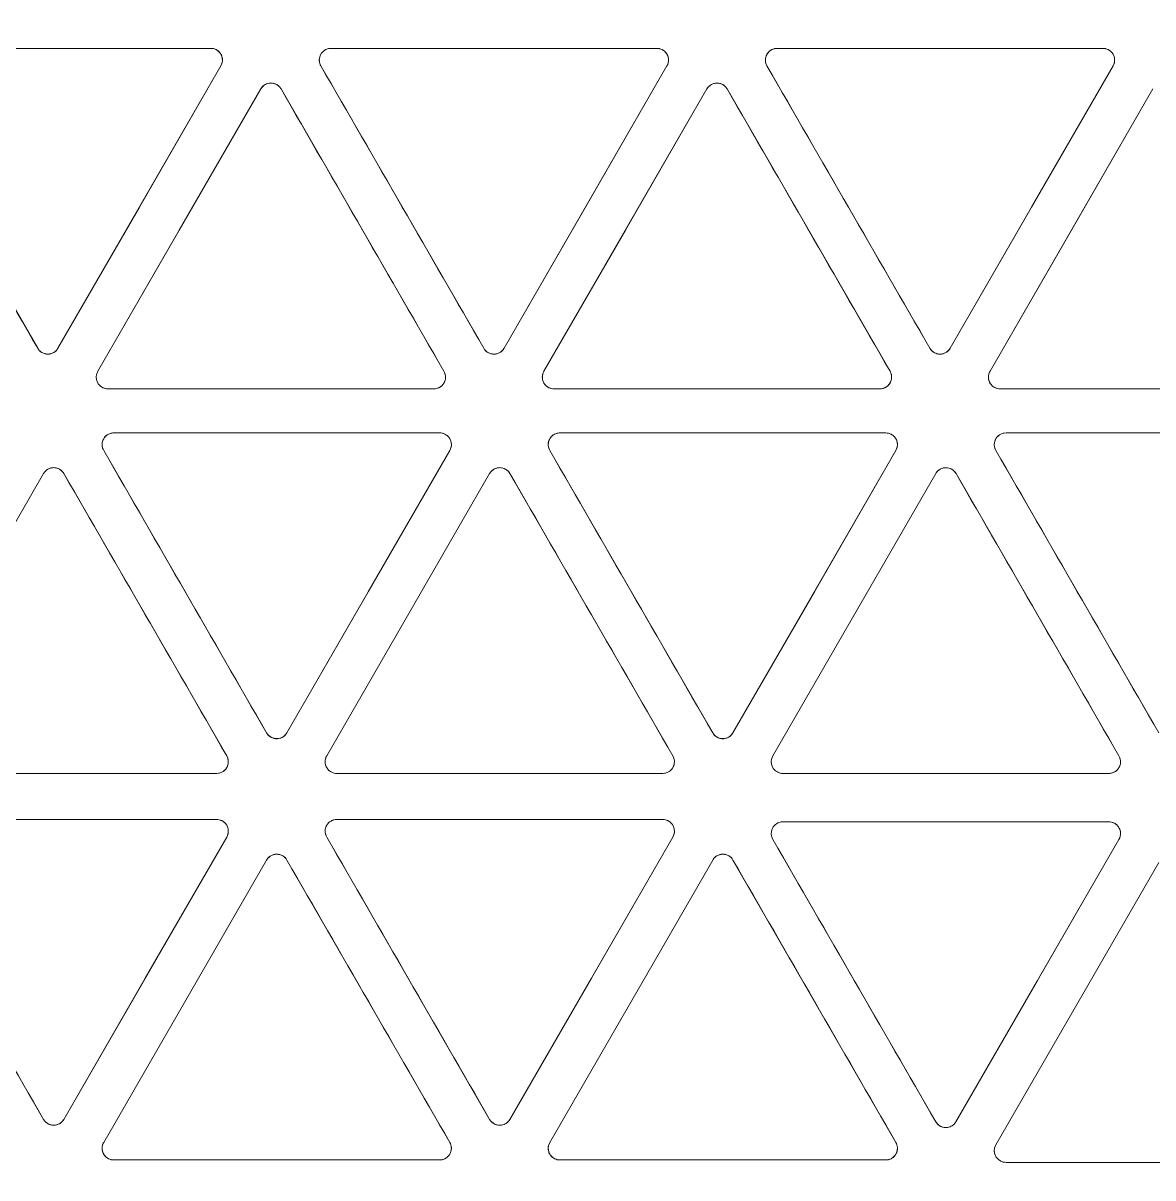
# Model space of a CAD drawing. Header units: millimetres. Extents: x 177 to 25619, y -4018 to 1995.
# Drawn here: x 3867.9 to 3964, y -2013.2 to -1915.1 of the extents above; entities that cross this region are included whole.
import ezdxf

# ---------------------------------------------------------------- set-up
doc = ezdxf.new("R2010")
doc.units = ezdxf.units.MM
doc.layers.add('A-ELEC-MECH-EQUIP', color=7, linetype='Continuous', lineweight=5)
doc.layers.add('CASSETTE UNIT 4.5 TR', color=7, linetype='Continuous', lineweight=9)

# ---------------------------------------------------------------- blocks, each defined once
blk = doc.blocks.new('CAN_MC-MCH_Cassette Indoor Unit2 - 2_0 TR-1113041-CONCOURSE LEVEL  VAC LAYOUT SHEET 2 OF 2')
at = {"layer": 'A-ELEC-MECH-EQUIP', "color": 6, "true_color": 0xff00ff}
for p, q in [((-126.152, 115.148), (-102.162, 128.999)), ((-191.678, 114.649), (-167.688, 128.5)), ((-166.193, 127.637), (-166.193, 99.935)), ((-162.281, 99.936), (-162.281, 127.635)), ((-136.797, 114.649), (-160.786, 128.5)), ((-160.786, 128.5), (-136.797, 114.649)), ((-100.668, 128.134), (-100.668, 100.435)), ((-167.688, 99.073), (-191.68, 112.926)), ((-191.68, 112.926), (-191.68, 112.926)), ((-136.797, 112.924), (-160.786, 99.073)), ((-102.162, 99.572), (-126.152, 113.423)), ((-128.108, 110.034), (-104.118, 96.184)), ((-169.644, 95.685), (-193.634, 109.536)), ((-193.634, 109.536), (-169.644, 95.685)), ((-158.83, 95.685), (-134.84, 109.536)), ((-129.602, 81.469), (-129.602, 109.172)), ((-195.128, 80.972), (-195.128, 108.67)), ((-195.128, 108.67), (-195.128, 108.67)), ((-133.346, 108.673), (-133.346, 80.97)), ((-104.115, 94.46), (-128.108, 80.608)), ((-104.115, 94.46), (-104.115, 94.46)), ((-169.644, 93.96), (-193.634, 80.109)), ((-134.84, 80.109), (-158.833, 93.961)), ((-158.833, 93.961), (-158.833, 93.961)), ((-191.678, 76.721), (-167.688, 90.571)), ((-136.797, 76.721), (-160.786, 90.571)), ((-160.786, 90.571), (-136.797, 76.721)), ((-126.152, 77.219), (-102.162, 91.07)), ((-166.193, 89.708), (-166.193, 62.006)), ((-162.281, 62.007), (-162.281, 89.706)), ((-162.281, 89.706), (-162.281, 89.706)), ((-100.668, 90.205), (-100.668, 62.506)), ((-100.668, 90.205), (-100.668, 90.205)), ((-167.688, 61.145), (-191.68, 74.997)), ((-191.68, 74.997), (-191.68, 74.997)), ((-136.797, 74.995), (-160.786, 61.145)), ((-102.162, 61.643), (-126.152, 75.494)), ((-128.108, 72.106), (-104.118, 58.255)), ((-195.128, 43.043), (-195.128, 70.741)), ((-195.128, 70.741), (-195.128, 70.741)), ((-169.644, 57.756), (-193.634, 71.607)), ((-193.634, 71.607), (-169.644, 57.756)), ((-158.83, 57.756), (-134.84, 71.607)), ((-133.346, 70.744), (-133.346, 43.042)), ((-129.602, 43.54), (-129.602, 71.243)), ((-169.644, 56.031), (-193.634, 42.18)), ((-134.84, 42.18), (-158.833, 56.032)), ((-158.833, 56.032), (-158.833, 56.032)), ((-104.115, 56.531), (-128.108, 42.679)), ((-104.115, 56.531), (-104.115, 56.531)), ((-126.152, 39.291), (-102.162, 53.141)), ((-191.878, 38.792), (-167.888, 52.642)), ((-136.797, 38.792), (-160.786, 52.642)), ((-160.786, 52.642), (-136.797, 38.792)), ((-100.668, 52.276), (-100.668, 24.577)), ((-100.668, 52.276), (-100.668, 52.276)), ((-166.393, 51.779), (-166.393, 24.077)), ((-162.281, 24.078), (-162.281, 51.777)), ((-162.281, 51.777), (-162.281, 51.777)), ((-102.162, 23.714), (-126.152, 37.565)), ((-167.888, 23.216), (-191.88, 37.068)), ((-191.88, 37.068), (-191.88, 37.068)), ((-136.797, 37.066), (-160.786, 23.216)), ((-169.844, 19.827), (-193.834, 33.678)), ((-193.834, 33.678), (-169.844, 19.827)), ((-158.83, 19.827), (-134.84, 33.678)), ((-128.108, 34.177), (-104.118, 20.326)), ((-195.328, 32.813), (-195.328, 5.114)), ((-195.328, 5.114), (-195.328, 32.813)), ((-195.328, 32.813), (-195.328, 32.813)), ((-133.346, 32.815), (-133.346, 5.113)), ((-129.602, 5.612), (-129.602, 33.314))]:
    blk.add_line(p, q, dxfattribs=at)
at = {"layer": 'A-ELEC-MECH-EQUIP', "color": 6, "true_color": 0xff00ff, "flags": 128}
for points in [[(-166.193, 99.935), (-166.193, 113.786), (-166.193, 127.637)], [(-191.68, 112.926), (-191.867, 113.065), (-192.016, 113.242), (-192.12, 113.449), (-192.173, 113.673), (-192.172, 113.904), (-192.119, 114.128), (-192.014, 114.334), (-191.864, 114.511), (-191.678, 114.649)], [(-191.68, 112.926), (-179.685, 106), (-167.688, 99.073)], [(-126.152, 113.423), (-114.158, 106.498), (-102.162, 99.572)], [(-129.602, 109.172), (-129.576, 109.403), (-129.497, 109.622), (-129.37, 109.815), (-129.203, 109.974), (-129.003, 110.09), (-128.782, 110.155), (-128.55, 110.168), (-128.322, 110.127), (-128.108, 110.034)], [(-104.118, 96.184), (-116.114, 103.11), (-128.108, 110.034)], [(-195.128, 108.67), (-195.102, 108.902), (-195.023, 109.121), (-194.897, 109.315), (-194.729, 109.474), (-194.53, 109.59), (-194.308, 109.656), (-194.077, 109.669), (-193.848, 109.628), (-193.634, 109.536)], [(-134.84, 109.536), (-134.626, 109.628), (-134.398, 109.669), (-134.167, 109.656), (-133.945, 109.591), (-133.746, 109.475), (-133.578, 109.316), (-133.451, 109.123), (-133.373, 108.904), (-133.346, 108.673)], [(-133.346, 80.97), (-133.346, 94.821), (-133.346, 108.673)], [(-100.668, 100.435), (-100.694, 100.204), (-100.773, 99.985), (-100.9, 99.791), (-101.067, 99.633), (-101.267, 99.517), (-101.489, 99.451), (-101.72, 99.439), (-101.948, 99.48), (-102.162, 99.572)], [(-166.193, 99.935), (-166.22, 99.704), (-166.299, 99.485), (-166.426, 99.292), (-166.594, 99.133), (-166.793, 99.018), (-167.015, 98.952), (-167.246, 98.94), (-167.474, 98.981), (-167.688, 99.073)], [(-160.786, 99.073), (-161, 98.981), (-161.229, 98.94), (-161.46, 98.953), (-161.681, 99.018), (-161.881, 99.134), (-162.049, 99.293), (-162.175, 99.486), (-162.254, 99.705), (-162.281, 99.936)], [(-104.118, 96.184), (-103.931, 96.045), (-103.782, 95.868), (-103.677, 95.662), (-103.623, 95.438), (-103.623, 95.208), (-103.676, 94.983), (-103.78, 94.777), (-103.929, 94.599), (-104.115, 94.46)], [(-158.833, 93.961), (-159.019, 94.1), (-159.168, 94.278), (-159.272, 94.484), (-159.325, 94.709), (-159.325, 94.939), (-159.271, 95.163), (-159.167, 95.369), (-159.017, 95.546), (-158.83, 95.685)], [(-158.833, 93.961), (-146.837, 87.036), (-134.84, 80.109)], [(-167.688, 90.571), (-167.474, 90.664), (-167.245, 90.705), (-167.014, 90.692), (-166.793, 90.626), (-166.593, 90.511), (-166.425, 90.352), (-166.299, 90.158), (-166.22, 89.94), (-166.193, 89.708)], [(-162.281, 89.706), (-162.254, 89.938), (-162.176, 90.157), (-162.05, 90.351), (-161.882, 90.51), (-161.682, 90.626), (-161.461, 90.692), (-161.229, 90.705), (-161, 90.664), (-160.786, 90.571)], [(-102.162, 91.07), (-101.948, 91.163), (-101.719, 91.204), (-101.488, 91.191), (-101.266, 91.125), (-101.066, 91.009), (-100.899, 90.85), (-100.772, 90.655), (-100.694, 90.437), (-100.668, 90.205)], [(-166.193, 62.006), (-166.193, 75.857), (-166.193, 89.708)], [(-128.108, 80.608), (-128.322, 80.515), (-128.55, 80.474), (-128.781, 80.487), (-129.002, 80.553), (-129.202, 80.668), (-129.37, 80.826), (-129.497, 81.02), (-129.575, 81.238), (-129.602, 81.469)], [(-193.634, 80.109), (-193.848, 80.016), (-194.076, 79.975), (-194.307, 79.988), (-194.529, 80.054), (-194.728, 80.169), (-194.896, 80.328), (-195.023, 80.522), (-195.101, 80.74), (-195.128, 80.972)], [(-133.346, 80.97), (-133.373, 80.739), (-133.452, 80.521), (-133.578, 80.327), (-133.746, 80.169), (-133.946, 80.054), (-134.167, 79.988), (-134.398, 79.975), (-134.627, 80.016), (-134.84, 80.109)], [(-191.68, 74.997), (-191.867, 75.136), (-192.016, 75.313), (-192.12, 75.52), (-192.173, 75.744), (-192.172, 75.975), (-192.119, 76.199), (-192.014, 76.405), (-191.864, 76.582), (-191.678, 76.721)], [(-191.68, 74.997), (-179.685, 68.071), (-167.688, 61.145)], [(-126.152, 75.494), (-114.158, 68.569), (-102.162, 61.643)], [(-195.128, 70.741), (-195.102, 70.973), (-195.023, 71.192), (-194.897, 71.386), (-194.729, 71.546), (-194.53, 71.661), (-194.308, 71.727), (-194.077, 71.74), (-193.848, 71.699), (-193.634, 71.607)], [(-134.84, 71.607), (-134.626, 71.699), (-134.398, 71.74), (-134.167, 71.728), (-133.945, 71.662), (-133.746, 71.546), (-133.578, 71.388), (-133.451, 71.194), (-133.373, 70.975), (-133.346, 70.744)], [(-129.602, 71.243), (-129.576, 71.474), (-129.497, 71.693), (-129.37, 71.886), (-129.203, 72.045), (-129.003, 72.161), (-128.782, 72.226), (-128.55, 72.239), (-128.322, 72.198), (-128.108, 72.106)], [(-104.118, 58.255), (-116.114, 65.181), (-128.108, 72.106)], [(-133.346, 43.042), (-133.346, 56.892), (-133.346, 70.744)], [(-166.193, 62.006), (-166.22, 61.775), (-166.299, 61.557), (-166.426, 61.363), (-166.594, 61.204), (-166.793, 61.089), (-167.015, 61.024), (-167.246, 61.011), (-167.474, 61.052), (-167.688, 61.145)], [(-160.786, 61.145), (-161, 61.052), (-161.229, 61.011), (-161.46, 61.024), (-161.681, 61.089), (-161.881, 61.205), (-162.049, 61.364), (-162.175, 61.557), (-162.254, 61.776), (-162.281, 62.007)], [(-100.668, 62.506), (-100.694, 62.275), (-100.773, 62.056), (-100.9, 61.862), (-101.067, 61.704), (-101.267, 61.588), (-101.489, 61.523), (-101.72, 61.51), (-101.948, 61.551), (-102.162, 61.643)], [(-104.118, 58.255), (-103.931, 58.116), (-103.782, 57.939), (-103.677, 57.733), (-103.623, 57.509), (-103.623, 57.279), (-103.676, 57.054), (-103.78, 56.848), (-103.929, 56.67), (-104.115, 56.531)], [(-158.833, 56.032), (-159.019, 56.171), (-159.168, 56.349), (-159.272, 56.555), (-159.325, 56.78), (-159.325, 57.01), (-159.271, 57.234), (-159.167, 57.44), (-159.017, 57.617), (-158.83, 57.756)], [(-158.833, 56.032), (-146.837, 49.107), (-134.84, 42.18)], [(-102.162, 53.141), (-101.948, 53.234), (-101.719, 53.275), (-101.488, 53.262), (-101.266, 53.196), (-101.066, 53.08), (-100.899, 52.921), (-100.772, 52.727), (-100.694, 52.508), (-100.668, 52.276)], [(-167.888, 52.642), (-167.674, 52.735), (-167.445, 52.776), (-167.214, 52.763), (-166.993, 52.697), (-166.793, 52.582), (-166.625, 52.423), (-166.499, 52.229), (-166.42, 52.011), (-166.393, 51.779)], [(-162.281, 51.777), (-162.254, 52.009), (-162.176, 52.228), (-162.05, 52.422), (-161.882, 52.581), (-161.682, 52.697), (-161.461, 52.763), (-161.229, 52.776), (-161, 52.735), (-160.786, 52.642)], [(-166.393, 24.077), (-166.393, 37.928), (-166.393, 51.779)], [(-128.108, 42.679), (-128.322, 42.586), (-128.55, 42.545), (-128.781, 42.558), (-129.002, 42.624), (-129.202, 42.739), (-129.37, 42.897), (-129.497, 43.091), (-129.575, 43.309), (-129.602, 43.54)], [(-193.634, 42.18), (-193.848, 42.087), (-194.076, 42.046), (-194.307, 42.059), (-194.529, 42.125), (-194.728, 42.24), (-194.896, 42.399), (-195.023, 42.593), (-195.101, 42.811), (-195.128, 43.043)], [(-133.346, 43.042), (-133.373, 42.81), (-133.452, 42.592), (-133.578, 42.399), (-133.746, 42.24), (-133.946, 42.125), (-134.167, 42.059), (-134.398, 42.046), (-134.627, 42.088), (-134.84, 42.18)], [(-191.88, 37.068), (-192.067, 37.207), (-192.216, 37.384), (-192.32, 37.591), (-192.373, 37.815), (-192.372, 38.046), (-192.319, 38.27), (-192.214, 38.476), (-192.064, 38.653), (-191.878, 38.792)], [(-126.152, 37.565), (-114.157, 30.64), (-102.162, 23.714)], [(-191.88, 37.068), (-179.885, 30.142), (-167.888, 23.216)], [(-195.328, 32.813), (-195.302, 33.044), (-195.223, 33.263), (-195.097, 33.457), (-194.929, 33.617), (-194.73, 33.732), (-194.508, 33.798), (-194.277, 33.811), (-194.048, 33.77), (-193.834, 33.678)], [(-134.84, 33.678), (-134.626, 33.77), (-134.398, 33.811), (-134.167, 33.799), (-133.945, 33.733), (-133.746, 33.617), (-133.578, 33.459), (-133.451, 33.265), (-133.373, 33.046), (-133.346, 32.815)], [(-129.602, 33.314), (-129.576, 33.545), (-129.497, 33.764), (-129.37, 33.958), (-129.203, 34.116), (-129.003, 34.232), (-128.782, 34.297), (-128.55, 34.31), (-128.322, 34.269), (-128.108, 34.177)], [(-104.118, 20.326), (-116.114, 27.252), (-128.108, 34.177)], [(-133.346, 5.113), (-133.346, 18.964), (-133.346, 32.815)], [(-100.668, 24.577), (-100.694, 24.346), (-100.773, 24.127), (-100.9, 23.934), (-101.067, 23.775), (-101.267, 23.659), (-101.489, 23.594), (-101.72, 23.581), (-101.948, 23.622), (-102.162, 23.714)], [(-166.393, 24.077), (-166.42, 23.846), (-166.499, 23.628), (-166.626, 23.434), (-166.794, 23.276), (-166.993, 23.16), (-167.215, 23.095), (-167.446, 23.082), (-167.674, 23.123), (-167.888, 23.216)], [(-160.786, 23.216), (-161, 23.123), (-161.229, 23.082), (-161.46, 23.095), (-161.681, 23.161), (-161.881, 23.276), (-162.049, 23.435), (-162.175, 23.628), (-162.254, 23.847), (-162.281, 24.078)]]:
    blk.add_lwpolyline(points, dxfattribs=at)
at = {"layer": 'A-ELEC-MECH-EQUIP', "color": 6, "true_color": 0xff00ff}
for centre, radius, start, end in [((0, 0), 433.503, 360, 180), ((0, 0), 412.75, 0, 180), ((0, 0), 396.14, 360, 180), ((0, 0), 395.965, 360, 180), ((0, 0), 395.572, 360, 180), ((0, 0), 394.391, 360, 180), ((0, 0), 372.706, 0, 180), ((0, 0), 372.199, 360, 180), ((0, 0), 361.627, 0, 180), ((-125.654, 114.286), 0.996, 120, 240), ((-137.295, 113.787), 0.996, 300, 60), ((-170.142, 94.822), 0.996, 300, 60), ((-137.295, 75.858), 0.996, 300, 60), ((-125.654, 76.357), 0.996, 120, 240), ((-170.142, 56.893), 0.996, 300, 60), ((-125.654, 38.428), 0.996, 120, 240), ((-137.295, 37.929), 0.996, 300, 60)]:
    blk.add_arc(centre, radius, start, end, dxfattribs=at)
for points in [[(-102.162, 128.999), (-106.16, 126.691), (-114.157, 122.074), (-122.153, 117.457), (-126.152, 115.148)], [(-167.688, 128.5), (-171.686, 126.192), (-179.683, 121.575), (-187.679, 116.958), (-191.678, 114.649)], [(-162.281, 127.635), (-162.281, 123.018), (-162.281, 113.785), (-162.281, 104.553), (-162.281, 99.936)], [(-100.668, 100.435), (-100.668, 105.051), (-100.668, 114.284), (-100.668, 123.517), (-100.668, 128.134)], [(-126.152, 115.148), (-126.238, 115.099), (-126.394, 114.974), (-126.565, 114.725), (-126.654, 114.437), (-126.654, 114.135), (-126.565, 113.847), (-126.395, 113.598), (-126.238, 113.473), (-126.152, 113.423)], [(-136.797, 112.924), (-136.711, 112.974), (-136.554, 113.098), (-136.384, 113.348), (-136.295, 113.636), (-136.295, 113.937), (-136.384, 114.225), (-136.553, 114.474), (-136.71, 114.6), (-136.797, 114.649)], [(-160.786, 99.073), (-156.788, 101.382), (-148.791, 105.999), (-140.795, 110.616), (-136.797, 112.924)], [(-134.84, 109.536), (-138.838, 107.227), (-146.835, 102.61), (-154.832, 97.994), (-158.83, 95.685)], [(-129.602, 109.172), (-129.602, 104.554), (-129.602, 95.32), (-129.602, 86.086), (-129.602, 81.469)], [(-195.128, 108.67), (-195.128, 104.054), (-195.128, 94.821), (-195.128, 85.588), (-195.128, 80.972)], [(-128.108, 80.608), (-124.109, 82.917), (-116.111, 87.534), (-108.114, 92.152), (-104.115, 94.46)], [(-193.634, 80.109), (-189.635, 82.417), (-181.639, 87.034), (-173.642, 91.651), (-169.644, 93.96)], [(-167.688, 90.571), (-171.686, 88.263), (-179.683, 83.646), (-187.679, 79.029), (-191.678, 76.721)], [(-102.162, 91.07), (-106.16, 88.762), (-114.156, 84.145), (-122.153, 79.528), (-126.152, 77.219)], [(-162.281, 89.706), (-162.281, 85.089), (-162.281, 75.856), (-162.281, 66.624), (-162.281, 62.007)], [(-100.668, 62.506), (-100.668, 67.122), (-100.668, 76.354), (-100.668, 85.588), (-100.668, 90.205)], [(-160.786, 61.145), (-156.788, 63.453), (-148.791, 68.07), (-140.795, 72.687), (-136.797, 74.995)], [(-195.128, 70.741), (-195.128, 66.125), (-195.128, 56.892), (-195.128, 47.659), (-195.128, 43.043)], [(-134.84, 71.607), (-138.838, 69.298), (-146.835, 64.682), (-154.832, 60.065), (-158.83, 57.756)], [(-129.602, 71.243), (-129.602, 66.625), (-129.602, 57.391), (-129.602, 48.157), (-129.602, 43.54)], [(-193.634, 42.18), (-189.636, 44.488), (-181.639, 49.105), (-173.642, 53.722), (-169.644, 56.031)], [(-128.108, 42.679), (-124.109, 44.988), (-116.11, 49.606), (-108.114, 54.223), (-104.115, 56.531)], [(-102.162, 53.141), (-106.16, 50.833), (-114.155, 46.217), (-122.153, 41.599), (-126.152, 39.291)], [(-167.888, 52.642), (-171.886, 50.334), (-179.883, 45.717), (-187.879, 41.1), (-191.878, 38.792)], [(-100.668, 24.577), (-100.668, 29.193), (-100.668, 38.425), (-100.668, 47.658), (-100.668, 52.276)], [(-162.281, 51.777), (-162.281, 47.16), (-162.281, 37.927), (-162.281, 28.695), (-162.281, 24.078)], [(-160.786, 23.216), (-156.788, 25.524), (-148.791, 30.141), (-140.795, 34.758), (-136.797, 37.066)], [(-134.84, 33.678), (-138.838, 31.369), (-146.835, 26.753), (-154.832, 22.136), (-158.83, 19.827)], [(-129.602, 33.314), (-129.602, 28.697), (-129.602, 19.462), (-129.602, 10.228), (-129.602, 5.612)]]:
    blk.add_open_spline(points, degree=3, dxfattribs=at)
for points, knots in [([(-191.678, 114.649), (-191.854, 114.547), (-192.061, 114.324), (-192.183, 113.939), (-192.183, 113.663), (-192.118, 113.421), (-191.976, 113.156), (-191.812, 113.003), (-191.68, 112.926)], [0, 0, 0, 0, 0.285714, 0.428571, 0.571429, 0.678571, 0.785714, 1, 1, 1, 1]), ([(-128.108, 110.034), (-128.197, 110.085), (-128.379, 110.158), (-128.682, 110.183), (-128.976, 110.117), (-129.217, 109.979), (-129.394, 109.8), (-129.552, 109.545), (-129.602, 109.325), (-129.602, 109.172)], [0, 0, 0, 0, 0.142857, 0.285714, 0.428571, 0.571429, 0.678571, 0.785714, 1, 1, 1, 1]), ([(-193.634, 109.536), (-193.722, 109.586), (-193.905, 109.659), (-194.208, 109.684), (-194.503, 109.618), (-194.743, 109.479), (-194.92, 109.3), (-195.078, 109.044), (-195.128, 108.824), (-195.128, 108.67)], [0, 0, 0, 0, 0.142857, 0.285714, 0.428571, 0.571429, 0.678571, 0.785714, 1, 1, 1, 1]), ([(-133.346, 108.673), (-133.346, 108.775), (-133.375, 108.97), (-133.505, 109.244), (-133.709, 109.466), (-133.949, 109.605), (-134.192, 109.669), (-134.492, 109.678), (-134.707, 109.612), (-134.84, 109.536)], [0, 0, 0, 0, 0.142857, 0.285714, 0.428571, 0.571429, 0.678571, 0.785714, 1, 1, 1, 1]), ([(-102.162, 99.572), (-101.985, 99.471), (-101.688, 99.402), (-101.293, 99.49), (-101.054, 99.628), (-100.876, 99.807), (-100.718, 100.062), (-100.668, 100.281), (-100.668, 100.435)], [0, 0, 0, 0, 0.285714, 0.428571, 0.571429, 0.678571, 0.785714, 1, 1, 1, 1]), ([(-167.688, 99.073), (-167.511, 98.972), (-167.214, 98.904), (-166.82, 98.991), (-166.58, 99.129), (-166.403, 99.307), (-166.244, 99.562), (-166.194, 99.781), (-166.193, 99.935)], [0, 0, 0, 0, 0.285714, 0.428571, 0.571429, 0.678571, 0.785714, 1, 1, 1, 1]), ([(-162.281, 99.936), (-162.28, 99.731), (-162.19, 99.44), (-161.917, 99.142), (-161.677, 99.004), (-161.434, 98.94), (-161.134, 98.931), (-160.919, 98.997), (-160.786, 99.073)], [0, 0, 0, 0, 0.285714, 0.428571, 0.571429, 0.678571, 0.785714, 1, 1, 1, 1]), ([(-104.115, 94.46), (-104.027, 94.512), (-103.873, 94.635), (-103.701, 94.884), (-103.612, 95.173), (-103.613, 95.449), (-103.679, 95.691), (-103.822, 95.955), (-103.986, 96.107), (-104.118, 96.184)], [0, 0, 0, 0, 0.142857, 0.285714, 0.428571, 0.571429, 0.678571, 0.785714, 1, 1, 1, 1]), ([(-169.644, 93.96), (-169.515, 94.034), (-169.291, 94.241), (-169.142, 94.621), (-169.142, 94.973), (-169.231, 95.261), (-169.401, 95.51), (-169.558, 95.635), (-169.644, 95.685)], [-1, -1, -1, -1, -0.785714, -0.571429, -0.428571, -0.285714, -0.142857, 0, 0, 0, 0]), ([(-158.83, 95.685), (-159.006, 95.582), (-159.214, 95.36), (-159.336, 94.975), (-159.336, 94.699), (-159.271, 94.456), (-159.129, 94.192), (-158.965, 94.039), (-158.833, 93.961)], [0, 0, 0, 0, 0.285714, 0.428571, 0.571429, 0.678571, 0.785714, 1, 1, 1, 1]), ([(-166.193, 89.708), (-166.194, 89.811), (-166.222, 90.005), (-166.352, 90.28), (-166.557, 90.502), (-166.796, 90.64), (-167.039, 90.704), (-167.339, 90.714), (-167.554, 90.647), (-167.688, 90.571)], [0, 0, 0, 0, 0.142857, 0.285714, 0.428571, 0.571429, 0.678571, 0.785714, 1, 1, 1, 1]), ([(-160.786, 90.571), (-160.875, 90.622), (-161.058, 90.694), (-161.361, 90.719), (-161.656, 90.653), (-161.896, 90.514), (-162.073, 90.336), (-162.231, 90.079), (-162.28, 89.86), (-162.281, 89.706)], [0, 0, 0, 0, 0.142857, 0.285714, 0.428571, 0.571429, 0.678571, 0.785714, 1, 1, 1, 1]), ([(-100.668, 90.205), (-100.668, 90.307), (-100.696, 90.502), (-100.825, 90.777), (-101.03, 91), (-101.269, 91.139), (-101.513, 91.203), (-101.813, 91.213), (-102.028, 91.146), (-102.162, 91.07)], [0, 0, 0, 0, 0.142857, 0.285714, 0.428571, 0.571429, 0.678571, 0.785714, 1, 1, 1, 1]), ([(-129.602, 81.469), (-129.601, 81.265), (-129.512, 80.974), (-129.239, 80.677), (-128.999, 80.538), (-128.756, 80.474), (-128.456, 80.465), (-128.242, 80.532), (-128.108, 80.608)], [0, 0, 0, 0, 0.285714, 0.428571, 0.571429, 0.678571, 0.785714, 1, 1, 1, 1]), ([(-195.128, 80.972), (-195.128, 80.869), (-195.099, 80.674), (-194.969, 80.399), (-194.764, 80.178), (-194.524, 80.039), (-194.281, 79.975), (-193.981, 79.967), (-193.767, 80.033), (-193.634, 80.109)], [0, 0, 0, 0, 0.142857, 0.285714, 0.428571, 0.571429, 0.678571, 0.785714, 1, 1, 1, 1]), ([(-134.84, 80.109), (-134.663, 80.008), (-134.367, 79.939), (-133.972, 80.027), (-133.732, 80.164), (-133.555, 80.343), (-133.397, 80.598), (-133.347, 80.817), (-133.346, 80.97)], [0, 0, 0, 0, 0.285714, 0.428571, 0.571429, 0.678571, 0.785714, 1, 1, 1, 1]), ([(-191.678, 76.721), (-191.854, 76.618), (-192.061, 76.395), (-192.183, 76.01), (-192.183, 75.734), (-192.118, 75.492), (-191.977, 75.227), (-191.812, 75.074), (-191.68, 74.997)], [0, 0, 0, 0, 0.285714, 0.428571, 0.571429, 0.678571, 0.785714, 1, 1, 1, 1]), ([(-136.797, 74.995), (-136.668, 75.069), (-136.444, 75.277), (-136.295, 75.656), (-136.295, 76.008), (-136.383, 76.296), (-136.553, 76.546), (-136.71, 76.671), (-136.797, 76.721)], [-1, -1, -1, -1, -0.785714, -0.571429, -0.428571, -0.285714, -0.142857, 0, 0, 0, 0]), ([(-126.152, 77.219), (-126.28, 77.145), (-126.505, 76.938), (-126.654, 76.558), (-126.654, 76.206), (-126.565, 75.918), (-126.395, 75.669), (-126.238, 75.544), (-126.152, 75.494)], [-1, -1, -1, -1, -0.785714, -0.571429, -0.428571, -0.285714, -0.142857, 0, 0, 0, 0]), ([(-193.634, 71.607), (-193.723, 71.657), (-193.905, 71.73), (-194.208, 71.755), (-194.503, 71.689), (-194.743, 71.55), (-194.92, 71.371), (-195.078, 71.115), (-195.128, 70.895), (-195.128, 70.741)], [0, 0, 0, 0, 0.142857, 0.285714, 0.428571, 0.571429, 0.678571, 0.785714, 1, 1, 1, 1]), ([(-133.346, 70.744), (-133.346, 70.846), (-133.375, 71.041), (-133.505, 71.315), (-133.709, 71.537), (-133.949, 71.676), (-134.192, 71.74), (-134.492, 71.749), (-134.707, 71.683), (-134.84, 71.607)], [0, 0, 0, 0, 0.142857, 0.285714, 0.428571, 0.571429, 0.678571, 0.785714, 1, 1, 1, 1]), ([(-128.108, 72.106), (-128.197, 72.156), (-128.379, 72.229), (-128.682, 72.254), (-128.977, 72.188), (-129.216, 72.05), (-129.394, 71.871), (-129.552, 71.616), (-129.602, 71.396), (-129.602, 71.243)], [0, 0, 0, 0, 0.142857, 0.285714, 0.428571, 0.571429, 0.678571, 0.785714, 1, 1, 1, 1]), ([(-167.688, 61.145), (-167.511, 61.043), (-167.214, 60.975), (-166.819, 61.062), (-166.58, 61.2), (-166.403, 61.378), (-166.244, 61.633), (-166.194, 61.852), (-166.193, 62.006)], [0, 0, 0, 0, 0.285714, 0.428571, 0.571429, 0.678571, 0.785714, 1, 1, 1, 1]), ([(-162.281, 62.007), (-162.28, 61.802), (-162.19, 61.511), (-161.917, 61.213), (-161.677, 61.075), (-161.434, 61.011), (-161.134, 61.002), (-160.919, 61.069), (-160.786, 61.145)], [0, 0, 0, 0, 0.285714, 0.428571, 0.571429, 0.678571, 0.785714, 1, 1, 1, 1]), ([(-102.162, 61.643), (-101.985, 61.542), (-101.688, 61.473), (-101.293, 61.561), (-101.054, 61.699), (-100.876, 61.878), (-100.718, 62.133), (-100.668, 62.352), (-100.668, 62.506)], [0, 0, 0, 0, 0.285714, 0.428571, 0.571429, 0.678571, 0.785714, 1, 1, 1, 1]), ([(-104.115, 56.531), (-104.027, 56.583), (-103.873, 56.706), (-103.701, 56.956), (-103.612, 57.244), (-103.613, 57.52), (-103.679, 57.762), (-103.822, 58.026), (-103.986, 58.178), (-104.118, 58.255)], [0, 0, 0, 0, 0.142857, 0.285714, 0.428571, 0.571429, 0.678571, 0.785714, 1, 1, 1, 1]), ([(-169.644, 56.031), (-169.515, 56.105), (-169.291, 56.312), (-169.142, 56.692), (-169.142, 57.044), (-169.231, 57.332), (-169.401, 57.581), (-169.558, 57.706), (-169.644, 57.756)], [-1, -1, -1, -1, -0.785714, -0.571429, -0.428571, -0.285714, -0.142857, 0, 0, 0, 0]), ([(-158.83, 57.756), (-159.006, 57.653), (-159.214, 57.431), (-159.336, 57.046), (-159.336, 56.77), (-159.271, 56.527), (-159.129, 56.263), (-158.965, 56.11), (-158.833, 56.032)], [0, 0, 0, 0, 0.285714, 0.428571, 0.571429, 0.678571, 0.785714, 1, 1, 1, 1]), ([(-100.668, 52.276), (-100.668, 52.378), (-100.696, 52.573), (-100.825, 52.848), (-101.03, 53.071), (-101.269, 53.21), (-101.513, 53.274), (-101.813, 53.284), (-102.028, 53.217), (-102.162, 53.141)], [0, 0, 0, 0, 0.142857, 0.285714, 0.428571, 0.571429, 0.678571, 0.785714, 1, 1, 1, 1]), ([(-166.393, 51.779), (-166.394, 51.984), (-166.483, 52.275), (-166.757, 52.573), (-166.996, 52.711), (-167.239, 52.776), (-167.539, 52.785), (-167.754, 52.718), (-167.888, 52.642)], [0, 0, 0, 0, 0.285714, 0.428571, 0.571429, 0.678571, 0.785714, 1, 1, 1, 1]), ([(-160.786, 52.642), (-160.875, 52.693), (-161.058, 52.766), (-161.361, 52.79), (-161.656, 52.724), (-161.896, 52.586), (-162.073, 52.407), (-162.231, 52.15), (-162.28, 51.931), (-162.281, 51.777)], [0, 0, 0, 0, 0.142857, 0.285714, 0.428571, 0.571429, 0.678571, 0.785714, 1, 1, 1, 1]), ([(-129.602, 43.54), (-129.601, 43.336), (-129.512, 43.045), (-129.238, 42.748), (-128.999, 42.61), (-128.756, 42.546), (-128.456, 42.536), (-128.242, 42.603), (-128.108, 42.679)], [0, 0, 0, 0, 0.285714, 0.428571, 0.571429, 0.678571, 0.785714, 1, 1, 1, 1]), ([(-195.128, 43.043), (-195.128, 42.94), (-195.099, 42.745), (-194.969, 42.47), (-194.764, 42.249), (-194.524, 42.11), (-194.281, 42.047), (-193.981, 42.038), (-193.767, 42.104), (-193.634, 42.18)], [0, 0, 0, 0, 0.142857, 0.285714, 0.428571, 0.571429, 0.678571, 0.785714, 1, 1, 1, 1]), ([(-134.84, 42.18), (-134.663, 42.079), (-134.366, 42.01), (-133.972, 42.098), (-133.732, 42.236), (-133.555, 42.414), (-133.397, 42.669), (-133.347, 42.888), (-133.346, 43.042)], [0, 0, 0, 0, 0.285714, 0.428571, 0.571429, 0.678571, 0.785714, 1, 1, 1, 1]), ([(-126.152, 39.291), (-126.28, 39.216), (-126.504, 39.009), (-126.654, 38.629), (-126.654, 38.277), (-126.565, 37.989), (-126.395, 37.74), (-126.238, 37.615), (-126.152, 37.565)], [-1, -1, -1, -1, -0.785714, -0.571429, -0.428571, -0.285714, -0.142857, 0, 0, 0, 0]), ([(-191.878, 38.792), (-192.054, 38.689), (-192.261, 38.467), (-192.383, 38.082), (-192.383, 37.805), (-192.318, 37.563), (-192.177, 37.298), (-192.012, 37.146), (-191.88, 37.068)], [0, 0, 0, 0, 0.285714, 0.428571, 0.571429, 0.678571, 0.785714, 1, 1, 1, 1]), ([(-136.797, 37.066), (-136.668, 37.14), (-136.444, 37.348), (-136.295, 37.727), (-136.295, 38.079), (-136.383, 38.367), (-136.553, 38.617), (-136.71, 38.742), (-136.797, 38.792)], [-1, -1, -1, -1, -0.785714, -0.571429, -0.428571, -0.285714, -0.142857, 0, 0, 0, 0]), ([(-193.834, 33.678), (-193.923, 33.728), (-194.105, 33.801), (-194.408, 33.826), (-194.703, 33.76), (-194.943, 33.621), (-195.12, 33.442), (-195.278, 33.186), (-195.328, 32.966), (-195.328, 32.813)], [0, 0, 0, 0, 0.142857, 0.285714, 0.428571, 0.571429, 0.678571, 0.785714, 1, 1, 1, 1]), ([(-133.346, 32.815), (-133.347, 33.019), (-133.436, 33.311), (-133.709, 33.609), (-133.949, 33.747), (-134.192, 33.811), (-134.492, 33.82), (-134.707, 33.754), (-134.84, 33.678)], [0, 0, 0, 0, 0.285714, 0.428571, 0.571429, 0.678571, 0.785714, 1, 1, 1, 1]), ([(-128.108, 34.177), (-128.197, 34.227), (-128.379, 34.3), (-128.682, 34.325), (-128.977, 34.259), (-129.217, 34.121), (-129.394, 33.942), (-129.552, 33.687), (-129.602, 33.467), (-129.602, 33.314)], [0, 0, 0, 0, 0.142857, 0.285714, 0.428571, 0.571429, 0.678571, 0.785714, 1, 1, 1, 1]), ([(-102.162, 23.714), (-101.985, 23.613), (-101.688, 23.545), (-101.293, 23.632), (-101.054, 23.77), (-100.876, 23.949), (-100.718, 24.204), (-100.668, 24.423), (-100.668, 24.577)], [0, 0, 0, 0, 0.285714, 0.428571, 0.571429, 0.678571, 0.785714, 1, 1, 1, 1]), ([(-167.888, 23.216), (-167.711, 23.114), (-167.414, 23.046), (-167.019, 23.133), (-166.78, 23.271), (-166.603, 23.449), (-166.444, 23.704), (-166.394, 23.923), (-166.393, 24.077)], [0, 0, 0, 0, 0.285714, 0.428571, 0.571429, 0.678571, 0.785714, 1, 1, 1, 1]), ([(-162.281, 24.078), (-162.28, 23.976), (-162.251, 23.781), (-162.121, 23.506), (-161.917, 23.284), (-161.677, 23.146), (-161.434, 23.082), (-161.134, 23.073), (-160.919, 23.14), (-160.786, 23.216)], [0, 0, 0, 0, 0.142857, 0.285714, 0.428571, 0.571429, 0.678571, 0.785714, 1, 1, 1, 1])]:
    blk.add_open_spline(points, degree=3, knots=knots, dxfattribs=at)

msp = doc.modelspace()

# ---------------------------------------------------------------- block references
at = {"layer": 'CASSETTE UNIT 4.5 TR', "color": 6, "true_color": 0xff00ff, "rotation": 89.99855954599118}
msp.add_blockref('CAN_MC-MCH_Cassette Indoor Unit2 - 2_0 TR-1113041-CONCOURSE LEVEL  VAC LAYOUT SHEET 2 OF 2', (3984.31, -1816.567), dxfattribs=at)

doc.saveas('drawing.dxf')
